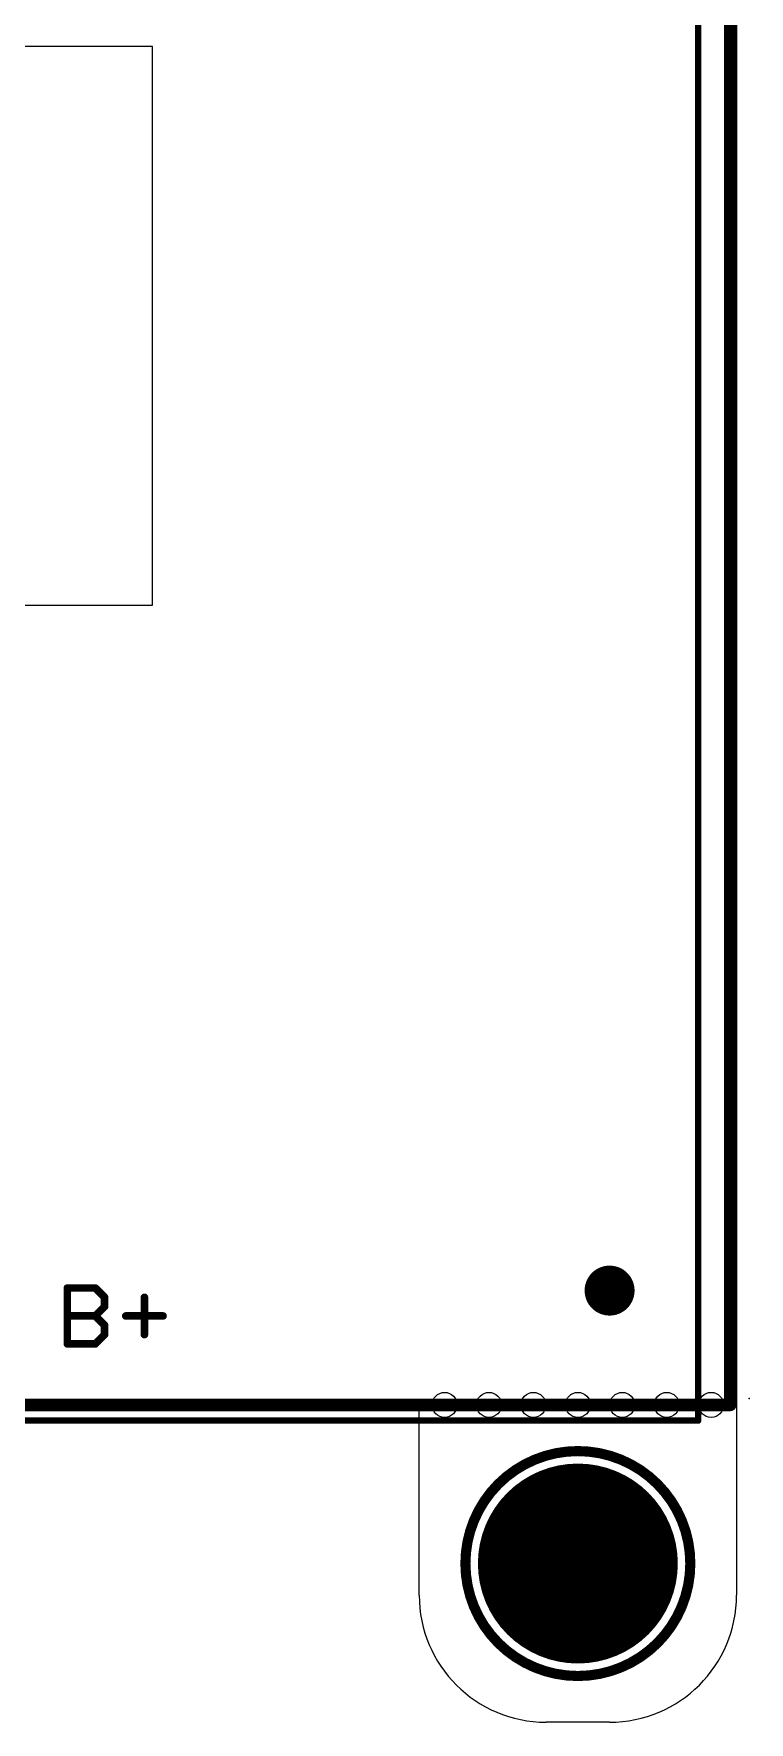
# Model space of a CAD drawing. Extents: x -17 to 57, y -6 to 105.
# Drawn here: x 42.45 to 56.77, y -6.35 to 27.43 of the extents above; entities that cross this region are included whole.
import ezdxf

# ---------------------------------------------------------------- set-up
doc = ezdxf.new("R2010")
doc.units = 0
for name, color, linetype in [('1', 12, 'CONTINUOUS'), ('16', 132, 'CONTINUOUS'), ('17', 110, 'CONTINUOUS'), ('20', 4, 'CONTINUOUS'), ('21', 40, 'CONTINUOUS'), ('22', 6, 'CONTINUOUS'), ('23', 53, 'CONTINUOUS'), ('24', 53, 'CONTINUOUS')]:
    doc.layers.add(name, color=color, linetype=linetype)

# ---------------------------------------------------------------- blocks, each defined once
blk = doc.blocks.new('PIE')
at = {"const_width": 0.5}
blk.add_lwpolyline([(0, -0.25, 1), (0, 0.25, 1), (0, -0.25)], format="xyb", dxfattribs=at)
blk = doc.blocks.new('ROUNDP')
at = {"const_width": 0.5}
blk.add_lwpolyline([(0, -0.25, 1), (0, 0.25, 1), (0, -0.25)], format="xyb", dxfattribs=at)

msp = doc.modelspace()

# ---------------------------------------------------------------- linework, layer by layer
at = {"layer": '1', "const_width": 0.254}
for points in [[(56.388, 85.09), (56.388, 0)], [(56.388, 0), (0.508, 0)]]:
    msp.add_lwpolyline(points, dxfattribs=at)
at = {"layer": '1', "const_width": 0.127}
for points in [[(56.3245, 0, 1), (56.4515, 0)], [(56.388, -0.0635, 1), (56.388, 0.0635)]]:
    msp.add_lwpolyline(points, format="xyb", dxfattribs=at)
at = {"layer": '16', "const_width": 0.254}
for points in [[(56.388, 85.09), (56.388, 0)], [(56.388, 0), (0.508, 0)]]:
    msp.add_lwpolyline(points, dxfattribs=at)
at = {"layer": '16', "const_width": 0.127}
for points in [[(56.3245, 0, 1), (56.4515, 0)], [(56.388, -0.0635, 1), (56.388, 0.0635)]]:
    msp.add_lwpolyline(points, format="xyb", dxfattribs=at)
at = {"layer": '20'}
for p, q in [((56.515, 88.646), (56.515, -3.81)), ((44.831, 27.178), (12.573, 27.178)), ((44.831, 16.002), (44.831, 27.178)), ((12.573, 16.002), (44.831, 16.002)), ((50.165, 0), (6.604, 0)), ((50.165, -3.81), (50.165, 0)), ((53.975, -6.35), (52.705, -6.35))]:
    msp.add_line(p, q, dxfattribs=at)
for centre in [(50.673, 0), (51.562, 0), (52.451, 0), (53.34, 0), (54.229, 0), (55.118, 0), (56.007, 0)]:
    msp.add_circle(centre, 0.25, dxfattribs=at)
for centre, start, end in [((52.705, -3.81), 180, 270), ((53.975, -3.81), 270, 0)]:
    msp.add_arc(centre, 2.54, start, end, dxfattribs=at)
at = {"layer": '21', "const_width": 0.1524}
for points in [[(43.1252, 1.2192), (43.1252, 2.3378)], [(43.1252, 2.3378), (43.6845, 2.3378)], [(43.6845, 2.3378), (43.8709, 2.1513)], [(43.8709, 1.9649), (43.6845, 1.7785)], [(43.8709, 2.1513), (43.8709, 1.9649)], [(44.6675, 2.1513), (44.6675, 1.4056)], [(43.1252, 1.7785), (43.6845, 1.7785)], [(43.6845, 1.7785), (43.8709, 1.5921)], [(44.2946, 1.7785), (45.0403, 1.7785)], [(43.8709, 1.4056), (43.6845, 1.2192)], [(43.8709, 1.5921), (43.8709, 1.4056)], [(43.6845, 1.2192), (43.1252, 1.2192)]]:
    msp.add_lwpolyline(points, dxfattribs=at)
at = {"layer": '21', "const_width": 0.0762}
for points in [[(43.1633, 2.3378, 1), (43.0871, 2.3378)], [(43.1252, 2.3759, 1), (43.1252, 2.2997)], [(43.7114, 2.3647, 1), (43.6576, 2.3108)], [(43.6845, 2.2997, 1), (43.6845, 2.3759)], [(43.909, 2.1513, 1), (43.8328, 2.1513)], [(43.844, 2.1244, 1), (43.8979, 2.1783)], [(43.8979, 1.938, 1), (43.844, 1.9918)], [(44.7056, 2.1513, 1), (44.6294, 2.1513)], [(43.1252, 1.8166, 1), (43.1252, 1.7404)], [(43.7114, 1.8054, 1), (43.6576, 1.7515)], [(43.6576, 1.8054, 1), (43.7114, 1.7515)], [(43.6845, 1.7404, 1), (43.6845, 1.8166)], [(43.8328, 1.9649, 1), (43.909, 1.9649)], [(44.2946, 1.8166, 1), (44.2946, 1.7404)], [(45.0403, 1.7404, 1), (45.0403, 1.8166)], [(43.909, 1.5921, 1), (43.8328, 1.5921)], [(43.8328, 1.4056, 1), (43.909, 1.4056)], [(43.844, 1.5651, 1), (43.8979, 1.619)], [(43.8979, 1.3787, 1), (43.844, 1.4326)], [(44.6294, 1.4056, 1), (44.7056, 1.4056)], [(43.1252, 1.2573, 1), (43.1252, 1.1811)], [(43.0871, 1.2192, 1), (43.1633, 1.2192)], [(43.6576, 1.2461, 1), (43.7114, 1.1923)], [(43.6845, 1.1811, 1), (43.6845, 1.2573)]]:
    msp.add_lwpolyline(points, format="xyb", dxfattribs=at)
at = {"layer": '22', "const_width": 0.127}
for points in [[(55.748, -0.316), (55.748, 84.584)], [(1.148, -0.316), (55.748, -0.316)]]:
    msp.add_lwpolyline(points, dxfattribs=at)
at = {"layer": '22'}
for points, const_width in [([(55.7163, -0.316, 1), (55.7798, -0.316)], 0.0635), ([(55.748, -0.3478, 1), (55.748, -0.2843)], 0.0635), ([(53.34, -5.425, 1), (53.34, -0.925, 1), (53.34, -5.425)], 0.2032)]:
    msp.add_lwpolyline(points, format="xyb", dxfattribs=dict(at, const_width=const_width))
at = {"layer": '23'}
msp.add_point((53.975, 2.286), dxfattribs=at)
at = {"layer": '24'}
for p in [(56.769, 0.127), (53.34, -3.175)]:
    msp.add_point(p, dxfattribs=at)

# ---------------------------------------------------------------- block references
at = {"layer": '1'}
msp.add_blockref('PIE', (53.975, 2.286), dxfattribs=at)
at = {"layer": '17', "xscale": 4, "yscale": 4, "rotation": 180}
msp.add_blockref('ROUNDP', (53.34, -3.175), dxfattribs=at)
msp.add_blockref('ROUNDP', (53.34, -3.175), dxfattribs=at)

doc.saveas('drawing.dxf')
